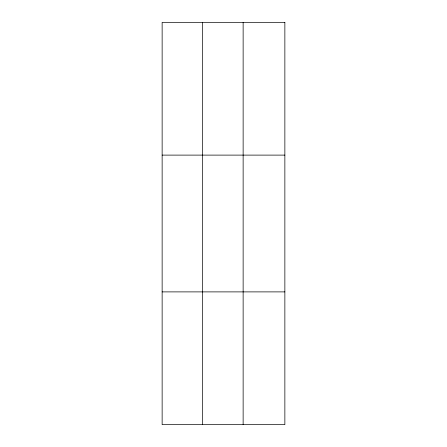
<?xml version="1.0" encoding="UTF-8"?>
<svg xmlns="http://www.w3.org/2000/svg" width="447" height="447" viewBox="0 0 447 447"><rect width="100%" height="100%" fill="white"/><g stroke="black" fill="none" stroke-linecap="round" stroke-linejoin="round"><path stroke-width="0.67" d="M202.636 424.65L202.636 22.35M243.134 424.65L243.134 22.35M162.138 155.109L284.862 155.109M162.138 291.891L284.862 291.891M284.862 22.35L284.862 424.65L162.138 424.65L162.138 22.35L284.862 22.35"/></g></svg>
